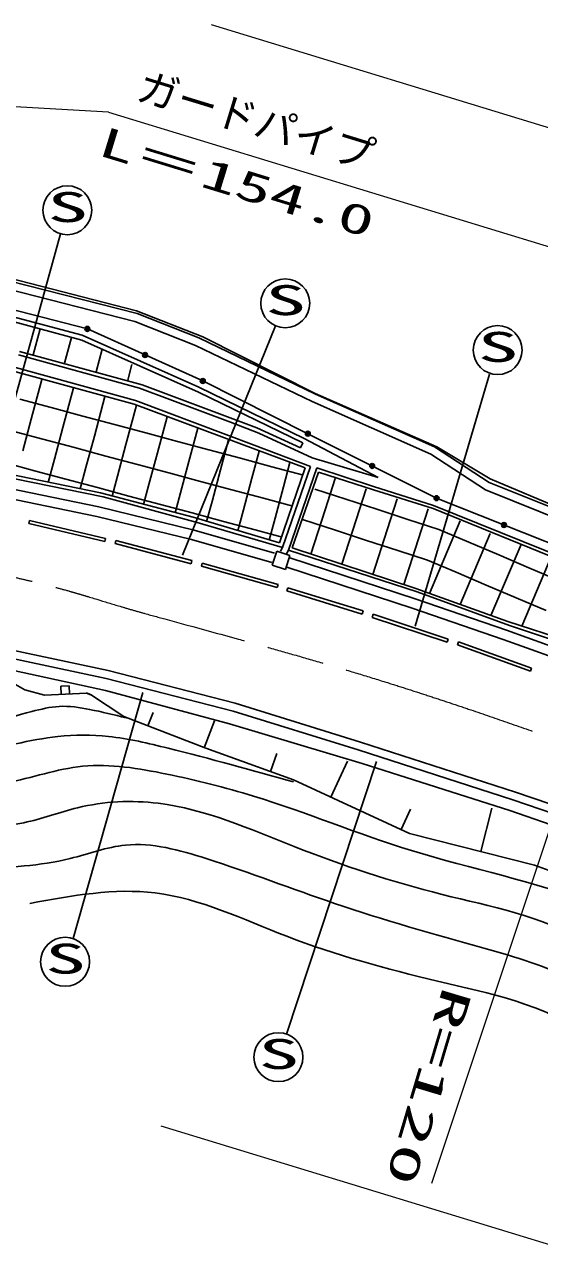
# Model space of a CAD drawing. Units: millimetres, scale not verified. Extents: x 40000 to 680000, y 20000 to 380000.
# Drawn here: x 484440 to 516000, y 240550 to 315785 of the extents above; entities that cross this region are included whole.
import ezdxf
from ezdxf.enums import TextEntityAlignment as Align

# ---------------------------------------------------------------- set-up
doc = ezdxf.new("R2010")
doc.units = ezdxf.units.MM
doc.header["$LTSCALE"] = 1000
doc.linetypes.add('CHAIN', pattern=[18.5, 12, -1.5, 3.5, -1.5])
for name, color, linetype, lineweight in [('M-BGD', 7, 'Continuous', 25), ('M-BMK', 2, 'CHAIN', 13), ('M-STR-HTXT', 7, 'Continuous', 13), ('M-STR-STRC', 7, 'Continuous', 25)]:
    doc.layers.add(name, color=color, linetype=linetype, lineweight=lineweight)
doc.styles.add('ＭＳ ゴシック', font='')
doc.styles.get('ＭＳ ゴシック').set_extended_font_data('MS Gothic')

msp = doc.modelspace()

# ---------------------------------------------------------------- linework, layer by layer
at = {"layer": 'M-BGD'}
for p, q in [((483451, 300264), (491304, 298239)), ((476681, 299475), (487961, 296444)), ((476722, 299715), (487977, 296759)), ((488289, 297137), (476808, 300107)), ((483369, 299588), (491199, 297598)), ((483484, 300075), (491353, 298075)), ((491304, 298239), (495374, 296654)), ((491353, 298075), (495127, 296583)), ((491199, 297598), (494926, 296125)), ((485389, 297135), (484970, 295543)), ((487320, 296616), (486897, 295037)), ((487961, 296444), (495098, 293259)), ((487977, 296759), (495127, 293571)), ((495364, 293947), (488289, 297137)), ((495127, 296583), (502275, 293139)), ((495374, 296654), (502263, 293173)), ((491657, 293716), (484123, 295754)), ((489197, 295893), (488835, 294507)), ((494926, 296125), (502065, 292685)), ((484065, 295551), (491482, 293511)), ((491017, 294958), (490777, 293987)), ((483884, 294771), (491236, 292749)), ((483914, 294499), (491149, 292528)), ((485510, 294047), (484856, 291606)), ((487440, 293522), (486788, 291089)), ((491482, 293511), (497070, 291417)), ((498686, 291076), (491657, 293716)), ((495127, 293571), (501583, 290412)), ((501804, 290716), (495364, 293947)), ((484149, 292831), (486081, 292313)), ((489370, 292996), (488720, 290571)), ((491236, 292749), (496787, 290669)), ((495098, 293259), (501506, 290152)), ((502065, 292685), (509335, 289467)), ((502263, 293173), (509706, 289902)), ((502275, 293139), (509575, 289908)), ((486081, 292313), (488013, 291796)), ((491296, 292459), (490652, 290053)), ((491149, 292528), (498609, 289741)), ((484856, 291606), (484338, 289674)), ((488013, 291796), (489945, 291278)), ((489945, 291278), (491876, 290760)), ((493178, 291756), (492584, 289536)), ((497070, 291417), (498799, 290756)), ((483631, 290899), (485563, 290382)), ((486788, 291089), (486270, 289157)), ((488720, 290571), (488202, 288639)), ((491876, 290760), (493808, 290243)), ((495061, 291053), (494515, 289018)), ((496787, 290669), (498513, 290009)), ((501363, 289856), (498686, 291076)), ((502061, 289240), (498799, 290756)), ((501583, 290412), (506114, 288037)), ((509695, 286765), (501804, 290716)), ((485563, 290382), (487495, 289864)), ((487495, 289864), (489427, 289346)), ((490652, 290053), (490134, 288122)), ((493808, 290243), (495740, 289725)), ((495740, 289725), (497672, 289208)), ((496943, 290350), (496447, 288500)), ((498513, 290009), (501960, 288708)), ((498609, 289741), (501650, 288615)), ((501506, 290152), (501363, 289856)), ((509575, 289908), (512917, 287722)), ((509706, 289902), (512978, 287941)), ((489094, 287095), (479213, 289122)), ((486270, 289157), (485889, 287734)), ((489427, 289346), (491359, 288829)), ((492584, 289536), (492066, 287604)), ((494515, 289018), (493998, 287086)), ((497672, 289208), (499604, 288690)), ((498825, 289647), (498379, 287983)), ((500709, 288949), (500311, 287465)), ((506114, 288037), (502061, 289240)), ((509335, 289467), (512685, 287276)), ((488995, 286234), (479155, 288264)), ((479296, 288857), (489267, 286853)), ((483444, 288881), (485046, 288450)), ((485046, 288450), (486977, 287932)), ((488202, 288639), (487852, 287331)), ((491359, 288829), (493291, 288311)), ((493291, 288311), (495222, 287793)), ((496447, 288500), (495930, 286569)), ((499604, 288690), (501531, 288173)), ((501650, 288615), (500073, 284026)), ((501960, 288708), (500250, 283742)), ((502352, 288616), (500615, 283575)), ((500834, 283727), (502457, 288362)), ((502352, 288616), (505829, 287471)), ((502457, 288362), (505835, 287282)), ((488864, 285648), (479059, 287672)), ((486977, 287932), (488909, 287414)), ((488909, 287414), (490841, 286897)), ((490134, 288122), (489804, 286892)), ((492066, 287604), (491739, 286384)), ((495222, 287793), (497154, 287276)), ((498379, 287983), (497861, 286051)), ((500311, 287465), (499793, 285533)), ((503483, 287961), (502865, 286059)), ((509498, 286324), (505829, 287471)), ((512917, 287722), (528999, 281271)), ((512978, 287941), (517539, 286023)), ((494781, 285603), (489094, 287095)), ((489267, 286853), (495026, 285284)), ((490841, 286897), (492773, 286379)), ((493998, 287086), (493674, 285876)), ((497154, 287276), (499086, 286758)), ((499086, 286758), (500880, 286277)), ((502223, 287319), (504125, 286701)), ((504125, 286701), (506027, 286083)), ((505385, 287343), (504767, 285441)), ((505835, 287282), (509482, 286128)), ((507287, 286725), (506669, 284823)), ((509695, 286765), (526211, 280186)), ((512685, 287276), (528813, 280807)), ((494830, 284814), (488995, 286234)), ((492773, 286379), (494705, 285862)), ((495930, 286569), (495601, 285342)), ((497861, 286051), (497519, 284771)), ((502865, 286059), (501980, 283336)), ((506027, 286083), (507929, 285465)), ((509189, 286107), (508571, 284205)), ((509482, 286128), (526035, 279401)), ((526107, 279614), (509498, 286324)), ((484698, 285210), (484744, 285405)), ((489360, 284109), (484698, 285210)), ((484744, 285405), (489406, 284304)), ((494677, 284234), (488864, 285648)), ((494705, 285862), (496637, 285344)), ((500073, 284026), (494781, 285603)), ((495026, 285284), (500250, 283742)), ((496637, 285344), (498569, 284826)), ((499793, 285533), (499436, 284200)), ((501474, 285459), (503507, 284799)), ((504767, 285441), (503880, 282713)), ((507929, 285465), (509831, 284847)), ((511142, 285377), (510361, 283536)), ((499753, 283400), (494830, 284814)), ((498569, 284826), (500229, 284381)), ((503507, 284799), (505409, 284181)), ((506669, 284823), (505781, 282089)), ((509831, 284847), (511672, 284066)), ((512983, 284595), (512202, 282754)), ((489406, 284304), (489360, 284109)), ((489987, 283984), (490038, 284178)), ((494649, 282745), (489987, 283984)), ((490038, 284178), (494701, 282938)), ((499588, 282823), (494677, 284234)), ((500250, 283742), (500121, 283521)), ((508418, 281239), (500834, 283727)), ((505409, 284181), (507311, 283563)), ((508571, 284205), (507681, 281466)), ((511672, 284066), (513513, 283284)), ((514871, 283925), (514043, 281973)), ((494701, 282938), (494649, 282745)), ((499620, 282654), (499904, 283511)), ((499904, 283511), (500709, 283244)), ((500709, 283244), (500425, 282387)), ((500615, 283575), (500467, 283320)), ((508505, 281022), (500615, 283575)), ((508386, 280605), (500708, 283106)), ((507311, 283563), (509130, 282972)), ((509130, 282972), (510891, 282225)), ((510361, 283536), (509253, 280925)), ((513513, 283284), (515354, 282503)), ((516724, 283172), (515884, 281191)), ((495281, 282595), (495335, 282787)), ((499928, 281292), (495281, 282595)), ((495335, 282787), (499982, 281485)), ((500425, 282387), (499620, 282654)), ((508195, 280036), (500522, 282536)), ((510891, 282225), (512732, 281443)), ((512202, 282754), (511138, 280248)), ((515354, 282503), (517195, 281721)), ((499982, 281485), (499928, 281292)), ((512732, 281443), (514573, 280662)), ((514043, 281973), (513023, 279571)), ((500520, 281079), (500578, 281270)), ((505127, 279663), (500520, 281079)), ((500578, 281270), (505185, 279854)), ((514063, 279212), (508418, 281239)), ((514161, 278966), (508505, 281022)), ((514573, 280662), (516414, 279880)), ((515884, 281191), (514919, 278918)), ((513772, 278107), (508195, 280036)), ((513972, 278673), (508386, 280605)), ((505185, 279854), (505127, 279663)), ((505738, 279461), (505800, 279651)), ((510345, 277937), (505738, 279461)), ((505800, 279651), (510408, 278127)), ((527452, 274864), (514063, 279212)), ((521507, 275963), (513972, 278673)), ((521747, 276431), (514161, 278966)), ((489562, 276206), (481728, 277874)), ((510408, 278127), (510345, 277937)), ((510972, 277770), (511040, 277958)), ((515445, 276167), (510972, 277770)), ((511040, 277958), (515512, 276355)), ((521309, 275397), (513772, 278107)), ((489447, 275719), (481635, 277383)), ((489409, 274984), (481514, 276704)), ((484456, 275012), (481539, 276680)), ((497354, 274202), (489562, 276206)), ((515512, 276355), (515445, 276167)), ((497218, 273721), (489447, 275719)), ((485654, 274695), (484456, 275012)), ((488236, 274816), (485654, 274695)), ((486663, 275243), (487180, 275267)), ((486663, 275243), (486687, 274743)), ((487180, 275267), (487203, 274767)), ((488474, 274746), (488211, 274839)), ((488499, 274722), (488236, 274816)), ((490535, 273396), (488474, 274746)), ((497011, 272929), (489409, 274984)), ((505033, 271819), (497354, 274202)), ((495549, 271438), (490535, 273396)), ((492319, 273629), (492004, 272822)), ((496090, 273117), (495449, 271477)), ((504882, 271342), (497218, 273721)), ((505135, 270501), (497011, 272929)), ((514522, 268752), (505033, 271819)), ((500927, 269515), (495549, 271438)), ((499907, 271116), (499515, 270020)), ((514364, 268277), (504882, 271342)), ((504236, 270650), (503220, 268454)), ((514175, 267630), (505135, 270501)), ((508034, 266227), (500927, 269515)), ((524012, 265526), (514522, 268752)), ((523849, 265053), (514364, 268277)), ((508100, 267717), (507520, 266465)), ((513080, 267764), (512407, 265115)), ((523605, 264331), (514175, 267630)), ((515690, 264281), (508034, 266227)), ((523965, 261289), (515690, 264281))]:
    msp.add_line(p, q, dxfattribs=at)
for centre, radius in [((488289, 297137), 150), ((488289, 297137), 100), ((488289, 297137), 50), ((491827, 295542), 150), ((491827, 295542), 100), ((491827, 295542), 50), ((495364, 293947), 150), ((495364, 293947), 100), ((495364, 293947), 50), ((501804, 290716), 150), ((501804, 290716), 100), ((501804, 290716), 50), ((505750, 288741), 150), ((505750, 288741), 100), ((505750, 288741), 50), ((509695, 286765), 150), ((509695, 286765), 150), ((509695, 286765), 100), ((509695, 286765), 100), ((509695, 286765), 50), ((509695, 286765), 50), ((513824, 285120), 150), ((513824, 285120), 100), ((513824, 285120), 50)]:
    msp.add_circle(centre, radius, dxfattribs=at)
for points, knots in [([(454652, 274291), (455371, 274223), (456090, 274155), (456810, 274083), (458281, 273937), (459756, 273777), (461231, 273797), (462453, 273814), (463676, 273955), (464897, 273953), (466209, 273951), (467520, 273784), (468824, 273615), (470758, 273364), (472678, 273108), (474622, 272861), (476311, 272646), (478019, 272438), (479693, 272575), (481446, 272719), (483162, 273241), (484894, 273693), (485445, 273837), (485998, 273974), (486558, 274005), (487180, 274040), (487810, 273944), (488430, 273823), (489186, 273675), (489926, 273489), (490666, 273303)], [0, 0, 0, 0, 1, 1, 1, 2, 2, 2, 3, 3, 3, 4, 4, 4, 5, 5, 5, 6, 6, 6, 7, 7, 7, 8, 8, 8, 9, 9, 9, 10, 10, 10, 10]), ([(454667, 272319), (457155, 272286), (459642, 272252), (462127, 272161), (463951, 272093), (465775, 271995), (467602, 271923), (469566, 271845), (471536, 271797), (473474, 271446), (474826, 271202), (476163, 270809), (477521, 270732), (478787, 270661), (480070, 270863), (481330, 271129), (483061, 271494), (484747, 271980), (486488, 272161), (487513, 272267), (488556, 272268), (489583, 272161), (490818, 272032), (492028, 271746), (493234, 271446), (495816, 270804), (498373, 270093), (500931, 269383)], [0, 0, 0, 0, 1, 1, 1, 2, 2, 2, 3, 3, 3, 4, 4, 4, 5, 5, 5, 6, 6, 6, 7, 7, 7, 8, 8, 8, 9, 9, 9, 9]), ([(454588, 270653), (457496, 270511), (460404, 270369), (463317, 270256), (465888, 270157), (468464, 270080), (471014, 269780), (473078, 269537), (475126, 269149), (477204, 268986), (479241, 268827), (481308, 268886), (483314, 269304), (484886, 269632), (486421, 270180), (487996, 270335), (489698, 270503), (491445, 270212), (493154, 269859), (494964, 269486), (496730, 269045), (498471, 268510), (501721, 267512), (504885, 266187), (508152, 265177), (511850, 264035), (515680, 263296), (519279, 261932), (522680, 260643), (525875, 258796), (529044, 256972), (529763, 256558), (530481, 256145), (531198, 255732)], [0, 0, 0, 0, 1, 1, 1, 2, 2, 2, 3, 3, 3, 4, 4, 4, 5, 5, 5, 6, 6, 6, 7, 7, 7, 8, 8, 8, 9, 9, 9, 10, 10, 10, 11, 11, 11, 11]), ([(454644, 268530), (457853, 268357), (461062, 268184), (464257, 268072), (468215, 267932), (472151, 267885), (476158, 267339), (478930, 266961), (481737, 266345), (484397, 266882), (485500, 267104), (486577, 267525), (487693, 267797), (489307, 268191), (491000, 268272), (492636, 268072), (495526, 267719), (498240, 266489), (500967, 265417), (503937, 264249), (506923, 263268), (510030, 262487), (513014, 261738), (516111, 261172), (518727, 259649), (519896, 258969), (520969, 258097), (522114, 257361), (524757, 255661), (527784, 254680), (530811, 253699)], [0, 0, 0, 0, 1, 1, 1, 2, 2, 2, 3, 3, 3, 4, 4, 4, 5, 5, 5, 6, 6, 6, 7, 7, 7, 8, 8, 8, 9, 9, 9, 10, 10, 10, 10]), ([(454370, 265692), (457577, 265654), (460785, 265616), (463982, 265417), (469842, 265053), (475668, 264148), (481559, 264135), (483465, 264131), (485378, 264220), (487235, 264685), (488370, 264968), (489485, 265393), (490622, 265508), (492257, 265675), (493938, 265204), (495566, 264685), (498273, 263821), (500830, 262823), (503439, 261938), (506429, 260924), (509488, 260056), (512593, 259192), (514532, 258652), (516489, 258113), (518178, 257086), (519753, 256128), (521095, 254745), (522663, 253791), (525046, 252340), (527951, 251878), (530628, 250953), (531785, 250553), (532900, 250066), (534015, 249579)], [0, 0, 0, 0, 1, 1, 1, 2, 2, 2, 3, 3, 3, 4, 4, 4, 5, 5, 5, 6, 6, 6, 7, 7, 7, 8, 8, 8, 9, 9, 9, 10, 10, 10, 11, 11, 11, 11]), ([(484763, 261938), (487357, 262413), (489950, 262888), (492453, 262579), (495204, 262239), (497846, 260951), (500509, 259924), (503538, 258756), (506595, 257925), (509755, 257178), (512971, 256417), (516294, 255742), (519002, 253882), (520663, 252741), (522093, 251153), (523853, 250312), (526060, 249258), (528787, 249377), (531177, 248481), (533122, 247751), (534844, 246348), (536762, 245918), (539019, 245410), (541549, 246250), (543959, 246644), (544569, 246744), (545172, 246815), (545764, 246957), (546415, 247112), (547053, 247352), (547708, 247477), (548850, 247696), (550043, 247564), (551215, 247408), (552722, 247207), (554194, 246964), (555659, 246644), (556801, 246395), (557938, 246099), (559080, 245836), (559270, 245792), (559461, 245749), (559651, 245707), (559842, 245665), (560033, 245623), (560224, 245583), (560415, 245542), (560606, 245502), (560797, 245464), (561063, 245411), (561329, 245361), (561596, 245312), (561862, 245263), (562129, 245213), (562394, 245159), (562660, 245106), (562924, 245047), (563189, 244989)], [0, 0, 0, 0, 1, 1, 1, 2, 2, 2, 3, 3, 3, 4, 4, 4, 5, 5, 5, 6, 6, 6, 7, 7, 7, 8, 8, 8, 9, 9, 9, 10, 10, 10, 11, 11, 11, 12, 12, 12, 13, 13, 13, 14, 14, 14, 15, 15, 15, 16, 16, 16, 17, 17, 17, 18, 18, 18, 19, 19, 19, 19])]:
    msp.add_open_spline(points, degree=3, knots=knots, dxfattribs=at)
at = {"layer": 'M-BMK'}
msp.add_open_spline([(468081, 283929), (470219, 283776), (472358, 283622), (474490, 283400), (476622, 283179), (478747, 282888), (480858, 282511), (482969, 282133), (485066, 281670), (487127, 281085), (487262, 281047), (487396, 281008), (487530, 280969), (487664, 280930), (487798, 280891), (487931, 280852), (488065, 280812), (488199, 280772), (488333, 280732), (489285, 280446), (490235, 280150), (491191, 279877), (491664, 279741), (492139, 279611), (492614, 279481), (497191, 278230), (501776, 276992), (506305, 275582), (512653, 273608), (518893, 271297), (525172, 269096), (531466, 266890), (537799, 264795), (544234, 263045), (548522, 261879), (552856, 260866), (557230, 260088), (557959, 259958), (558690, 259835), (559421, 259719), (559909, 259641), (560397, 259567), (560886, 259495), (560967, 259483), (561049, 259471), (561130, 259459), (561212, 259447), (561293, 259436), (561375, 259424), (561456, 259413), (561538, 259401), (561619, 259390), (561777, 259368), (561935, 259347), (562093, 259325), (562252, 259304), (562410, 259283), (562568, 259263), (562726, 259242), (562885, 259222), (563043, 259201)], degree=3, knots=[0, 0, 0, 0, 1, 1, 1, 2, 2, 2, 3, 3, 3, 4, 4, 4, 5, 5, 5, 6, 6, 6, 7, 7, 7, 8, 8, 8, 9, 9, 9, 10, 10, 10, 11, 11, 11, 12, 12, 12, 13, 13, 13, 14, 14, 14, 15, 15, 15, 16, 16, 16, 17, 17, 17, 18, 18, 18, 19, 19, 19, 20, 20, 20, 20], dxfattribs=at)
at = {"layer": 'M-STR-HTXT'}
for p, q in [((495870, 315785), (565397, 294536)), ((489595, 310426), (478061, 311070)), ((489595, 310426), (565141, 287294)), ((518263, 271444), (509387, 244779)), ((492797, 248316), (562325, 227067))]:
    msp.add_line(p, q, dxfattribs=at)
at = {"layer": 'M-STR-STRC'}
for p, q in [((481962, 286046), (486639, 302970)), ((494113, 283282), (499823, 297328)), ((508392, 278929), (512948, 294356)), ((491692, 274862), (487414, 259776)), ((506017, 270637), (500494, 253932))]:
    msp.add_line(p, q, dxfattribs=at)
for centre in [(487063, 304408), (500419, 298704), (513438, 295842), (486924, 258358), (500002, 252515)]:
    msp.add_circle(centre, 1500, dxfattribs=at)

# ---------------------------------------------------------------- texts
at = {"layer": 'M-STR-HTXT', "style": 'ＭＳ ゴシック'}
msp.add_text('ガードパイプ', height=1833, rotation=342.976, dxfattribs=at).set_placement((491037, 310696), align=Align.BOTTOM_LEFT)
for s, rotation, width, p in [('L＝154.0', 342.976, 1.75, (488674, 307288)), ('R=120', 253.393, 2, (509598, 257105))]:
    msp.add_text(s, height=1833, rotation=rotation, dxfattribs=dict(at, width=width)).set_placement(p, align=Align.BOTTOM_LEFT)
at = {"layer": 'M-STR-STRC', "style": 'ＭＳ ゴシック', "width": 2}
for p in [(485839, 303135), (499195, 297431), (512213, 294568), (485699, 257085), (498777, 251241)]:
    msp.add_text('S', height=1833, dxfattribs=at).set_placement(p, align=Align.BOTTOM_LEFT)

doc.saveas('drawing.dxf')
